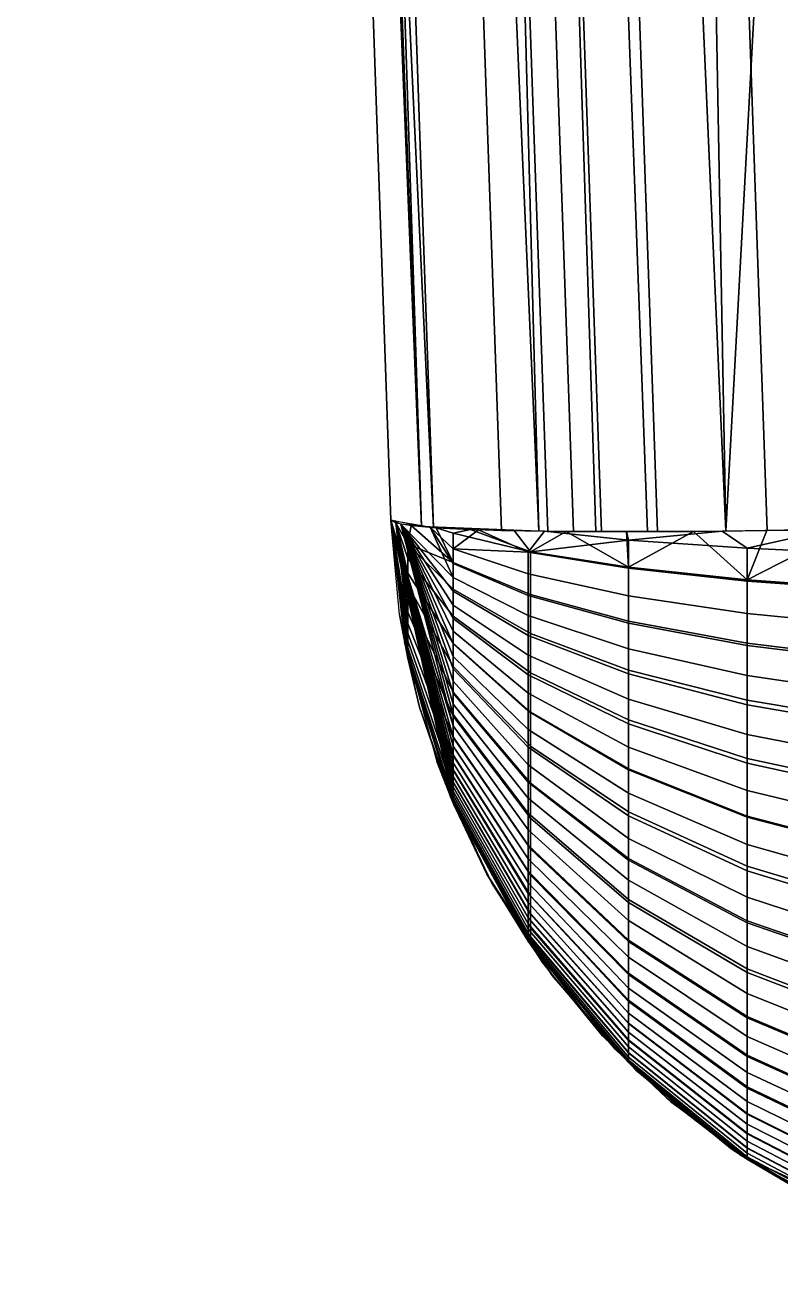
# Model space of a CAD drawing. Extents: x -11.8 to 11.8, y -23.6 to 0.1.
# Drawn here: x -11.75 to -11.28, y -6.85 to -6.077 of the extents above; entities that cross this region are included whole.
import ezdxf

# ---------------------------------------------------------------- set-up
doc = ezdxf.new("R2010")
doc.units = 0
doc.header["$MEASUREMENT"] = 0
doc.layers.add('METALICO', color=253, linetype='CONTINUOUS')

msp = doc.modelspace()

# ---------------------------------------------------------------- linework, layer by layer
at = {"layer": 'METALICO'}
for points in [[(-11.6362, -3.12681, 11.13651), (-11.75, 0.13192, 11.2503), (-11.50336, -6.38962, 11.15877)], [(-11.75, 0.13192, 11.2503), (-11.71492, 0.13192, 11.4343), (-11.50336, -6.38962, 11.15877)], [(-11.75, 0.13192, 11.2503), (-11.75, 0.13192, 0), (-11.52241, -6.38553, 11.02271)], [(-11.75, 0.13192, 0), (-11.75, 0.13192, -11.2503), (-11.52241, -6.38553, -11.02271)], [(-11.52241, -6.38553, -11.02271), (-11.52241, -6.38553, 0), (-11.75, 0.13192, 0)], [(-11.52241, -6.38553, 0), (-11.52241, -6.38553, 11.02271), (-11.75, 0.13192, 0)], [(-11.71492, 0.13192, 11.4343), (-11.60368, 0.13192, 11.60368), (-11.43023, -6.3924, 11.31139)], [(-11.43023, -6.3924, 11.31139), (-11.50336, -6.38962, 11.15877), (-11.71492, 0.13192, 11.4343)], [(-11.60368, 0.13192, 11.60368), (-11.4343, 0.13192, 11.71492), (-11.31389, -6.39242, 11.42844)], [(-11.31389, -6.39242, 11.42844), (-11.36273, -6.39273, 11.38847), (-11.60368, 0.13192, 11.60368)], [(-11.36273, -6.39273, 11.38847), (-11.39489, -6.39271, 11.35569), (-11.60368, 0.13192, 11.60368)], [(-11.39489, -6.39271, 11.35569), (-11.43023, -6.3924, 11.31139), (-11.60368, 0.13192, 11.60368)], [(-11.31389, -6.39242, 11.42844), (-11.4343, 0.13192, 11.71492), (-11.13651, -3.12681, 11.6362)], [(-11.61035, -3.1083, -11.29779), (-11.49574, -6.39021, -11.18318), (-11.45349, -6.39195, -11.27542), (-11.5681, -3.11005, -11.39002)], [(-11.49574, -6.39021, -11.18318), (-11.61035, -3.1083, -11.29779), (-11.59827, -4.21305, -11.09858)], [(-11.5681, -3.11005, -11.39002), (-11.45349, -6.39195, -11.27542), (-11.42458, -6.39247, -11.31919), (-11.53919, -3.11057, -11.4338)], [(-11.53919, -3.11057, -11.4338), (-11.42458, -6.39247, -11.31919), (-11.40876, -6.39263, -11.33951), (-11.52337, -3.11072, -11.45412)], [(-11.52337, -3.11072, -11.45412), (-11.40876, -6.39263, -11.33951), (-11.39128, -6.39272, -11.35969), (-11.50588, -3.11082, -11.47429)], [(-11.50588, -3.11082, -11.47429), (-11.39128, -6.39272, -11.35969), (-11.35642, -6.39271, -11.39424), (-11.47103, -3.11081, -11.50884)], [(-11.47103, -3.11081, -11.50884), (-11.35642, -6.39271, -11.39424), (-11.28832, -6.39213, -11.44565), (-11.40292, -3.11022, -11.56025)], [(-11.40292, -3.11022, -11.56025), (-11.28832, -6.39213, -11.44565), (-11.12469, -6.38872, -11.51176), (-11.2393, -3.10682, -11.62637)], [(-11.52241, -6.38553, 11.02271), (-11.6362, -3.12681, 11.13651), (-11.50336, -6.38962, 11.15877)], [(-11.2051, -6.39069, 11.48771), (-11.31389, -6.39242, 11.42844), (-11.13651, -3.12681, 11.6362)], [(-11.59827, -4.21305, -11.09858), (-11.52241, -6.38553, -11.02271), (-11.49574, -6.39021, -11.18318)], [(-11.51617, -6.38804, -11.10082), (-11.52241, -6.38553, -11.02271), (-11.48355, -6.51373, -11.15084)], [(-11.52241, -6.38553, -11.02271), (-11.51385, -6.46178, -11.02271), (-11.48355, -6.56123, -11.04073)], [(-11.48355, -6.52041, -11.14283), (-11.48355, -6.51373, -11.15084), (-11.52241, -6.38553, -11.02271)], [(-11.48355, -6.53166, -11.12699), (-11.48355, -6.52623, -11.13505), (-11.52241, -6.38553, -11.02271)], [(-11.48355, -6.52623, -11.13505), (-11.48355, -6.52041, -11.14283), (-11.52241, -6.38553, -11.02271)], [(-11.48355, -6.54131, -11.11002), (-11.48355, -6.5367, -11.11862), (-11.52241, -6.38553, -11.02271)], [(-11.48355, -6.5367, -11.11862), (-11.48355, -6.53166, -11.12699), (-11.52241, -6.38553, -11.02271)], [(-11.48355, -6.54866, -11.09359), (-11.48355, -6.54518, -11.10189), (-11.52241, -6.38553, -11.02271)], [(-11.48355, -6.54518, -11.10189), (-11.48355, -6.54131, -11.11002), (-11.52241, -6.38553, -11.02271)], [(-11.48355, -6.55435, -11.0769), (-11.48355, -6.55169, -11.08531), (-11.52241, -6.38553, -11.02271)], [(-11.48355, -6.55169, -11.08531), (-11.48355, -6.54866, -11.09359), (-11.52241, -6.38553, -11.02271)], [(-11.48355, -6.55858, -11.05934), (-11.48355, -6.55667, -11.06817), (-11.52241, -6.38553, -11.02271)], [(-11.48355, -6.55667, -11.06817), (-11.48355, -6.55435, -11.0769), (-11.52241, -6.38553, -11.02271)], [(-11.48355, -6.56123, -11.04073), (-11.48355, -6.56013, -11.05006), (-11.52241, -6.38553, -11.02271)], [(-11.48355, -6.56013, -11.05006), (-11.48355, -6.55858, -11.05934), (-11.52241, -6.38553, -11.02271)], [(-11.52241, -6.38553, -11.02271), (-11.52241, -6.38553, -3.67424), (-11.48314, -6.56304, -11.02271)], [(-11.52241, -6.38553, -3.67424), (-11.52241, -6.38553, 3.67424), (-11.48314, -6.56304, 0)], [(-11.52241, -6.38553, 3.67424), (-11.52241, -6.38553, 11.02271), (-11.48314, -6.56304, 11.02271)], [(-11.48314, -6.56304, 11.02271), (-11.48314, -6.56304, 0), (-11.52241, -6.38553, 3.67424)], [(-11.48314, -6.56304, 0), (-11.48314, -6.56304, -11.02271), (-11.52241, -6.38553, -3.67424)], [(-11.51687, -6.44431, 11.02271), (-11.52241, -6.38553, 11.02271), (-11.51179, -6.47153, 11.03254)], [(-11.52241, -6.38553, 11.02271), (-11.5192, -6.38737, 11.07862), (-11.51179, -6.4499, 11.08678)], [(-11.51179, -6.47019, 11.04203), (-11.51179, -6.47153, 11.03254), (-11.52241, -6.38553, 11.02271)], [(-11.51179, -6.46796, 11.05141), (-11.51179, -6.47019, 11.04203), (-11.52241, -6.38553, 11.02271)], [(-11.51179, -6.46488, 11.06051), (-11.51179, -6.46796, 11.05141), (-11.52241, -6.38553, 11.02271)], [(-11.51179, -6.46063, 11.06997), (-11.51179, -6.46488, 11.06051), (-11.52241, -6.38553, 11.02271)], [(-11.51179, -6.45591, 11.07825), (-11.51179, -6.46063, 11.06997), (-11.52241, -6.38553, 11.02271)], [(-11.51179, -6.4499, 11.08678), (-11.51179, -6.45591, 11.07825), (-11.52241, -6.38553, 11.02271)], [(-11.5192, -6.38737, 11.07862), (-11.50976, -6.38897, 11.13382), (-11.51179, -6.4005, 11.12144)], [(-11.51179, -6.44283, 11.09489), (-11.51179, -6.4499, 11.08678), (-11.5192, -6.38737, 11.07862)], [(-11.51179, -6.43481, 11.10237), (-11.51179, -6.44283, 11.09489), (-11.5192, -6.38737, 11.07862)], [(-11.51179, -6.42631, 11.10878), (-11.51179, -6.43481, 11.10237), (-11.5192, -6.38737, 11.07862)], [(-11.51179, -6.41852, 11.11357), (-11.51179, -6.42631, 11.10878), (-11.5192, -6.38737, 11.07862)], [(-11.51179, -6.40954, 11.118), (-11.51179, -6.41852, 11.11357), (-11.5192, -6.38737, 11.07862)], [(-11.51179, -6.4005, 11.12144), (-11.51179, -6.40954, 11.118), (-11.5192, -6.38737, 11.07862)], [(-11.4978, -6.39006, -11.17701), (-11.51617, -6.38804, -11.10082), (-11.48355, -6.42136, -11.20924)], [(-11.48355, -6.42992, -11.20658), (-11.48355, -6.42136, -11.20924), (-11.51617, -6.38804, -11.10082)], [(-11.48355, -6.4469, -11.19996), (-11.48355, -6.43849, -11.20347), (-11.51617, -6.38804, -11.10082)], [(-11.48355, -6.43849, -11.20347), (-11.48355, -6.42992, -11.20658), (-11.51617, -6.38804, -11.10082)], [(-11.48355, -6.46255, -11.19214), (-11.48355, -6.45481, -11.19623), (-11.51617, -6.38804, -11.10082)], [(-11.48355, -6.45481, -11.19623), (-11.48355, -6.4469, -11.19996), (-11.51617, -6.38804, -11.10082)], [(-11.48355, -6.47815, -11.18245), (-11.48355, -6.47046, -11.18748), (-11.51617, -6.38804, -11.10082)], [(-11.48355, -6.47046, -11.18748), (-11.48355, -6.46255, -11.19214), (-11.51617, -6.38804, -11.10082)], [(-11.48355, -6.49321, -11.17095), (-11.48355, -6.48582, -11.17689), (-11.51617, -6.38804, -11.10082)], [(-11.48355, -6.48582, -11.17689), (-11.48355, -6.47815, -11.18245), (-11.51617, -6.38804, -11.10082)], [(-11.48355, -6.50664, -11.15848), (-11.48355, -6.50007, -11.16488), (-11.51617, -6.38804, -11.10082)], [(-11.48355, -6.50007, -11.16488), (-11.48355, -6.49321, -11.17095), (-11.51617, -6.38804, -11.10082)], [(-11.48355, -6.51373, -11.15084), (-11.48355, -6.50664, -11.15848), (-11.51617, -6.38804, -11.10082)], [(-11.51179, -6.4005, 11.12144), (-11.50976, -6.38897, 11.13382), (-11.48355, -6.41202, 11.21166)], [(-11.50976, -6.38897, 11.13382), (-11.49421, -6.39031, 11.18763), (-11.48355, -6.41202, 11.21166)], [(-11.46775, -6.39154, -11.24941), (-11.4978, -6.39006, -11.17701), (-11.48355, -6.40337, -11.21346)], [(-11.48355, -6.41268, -11.2115), (-11.48355, -6.40337, -11.21346), (-11.4978, -6.39006, -11.17701)], [(-11.48355, -6.42136, -11.20924), (-11.48355, -6.41268, -11.2115), (-11.4978, -6.39006, -11.17701)], [(-11.49421, -6.39031, 11.18763), (-11.47273, -6.39137, 11.23936), (-11.48355, -6.39363, 11.21501)], [(-11.48355, -6.39363, 11.21501), (-11.48355, -6.41202, 11.21166), (-11.49421, -6.39031, 11.18763)], [(-11.43546, -6.40525, 11.30245), (-11.48355, -6.39363, 11.21501), (-11.47273, -6.39137, 11.23936)], [(-11.48355, -6.40337, -11.21346), (-11.43697, -6.40547, -11.30018), (-11.46775, -6.39154, -11.24941)], [(-11.48355, -6.39363, 11.21501), (-11.43546, -6.40525, 11.30245), (-11.43546, -6.43199, 11.29757), (-11.48355, -6.41202, 11.21166)], [(-11.47273, -6.39137, 11.23936), (-11.44561, -6.39213, 11.28838), (-11.43546, -6.40525, 11.30245)], [(-11.42676, -6.39244, -11.31623), (-11.46775, -6.39154, -11.24941), (-11.43697, -6.40547, -11.30018)], [(-11.44561, -6.39213, 11.28838), (-11.41317, -6.39259, 11.33406), (-11.43546, -6.40525, 11.30245)], [(-11.37455, -6.39804, -11.37671), (-11.42676, -6.39244, -11.31623), (-11.43697, -6.40547, -11.30018)], [(-11.37455, -6.41487, 11.37488), (-11.43546, -6.40525, 11.30245), (-11.41317, -6.39259, 11.33406)], [(-11.37583, -6.39275, -11.37583), (-11.42676, -6.39244, -11.31623), (-11.37455, -6.39804, -11.37671)], [(-11.41317, -6.39259, 11.33406), (-11.37583, -6.39275, 11.37583), (-11.37455, -6.41487, 11.37488)], [(-11.31623, -6.39244, -11.42676), (-11.37583, -6.39275, -11.37583), (-11.37455, -6.39804, -11.37671)], [(-11.37583, -6.39275, 11.37583), (-11.33406, -6.39259, 11.41317), (-11.37455, -6.41487, 11.37488)], [(-11.37455, -6.39804, -11.37671), (-11.30058, -6.40313, -11.43691), (-11.31623, -6.39244, -11.42676)], [(-11.30057, -6.42283, 11.43477), (-11.37455, -6.41487, 11.37488), (-11.33406, -6.39259, 11.41317)], [(-11.33406, -6.39259, 11.41317), (-11.28838, -6.39213, 11.44561), (-11.30057, -6.42283, 11.43477)], [(-11.2494, -6.39154, -11.46775), (-11.31623, -6.39244, -11.42676), (-11.30058, -6.40313, -11.43691)], [(-11.30058, -6.40313, -11.43691), (-11.21647, -6.40695, -11.482), (-11.2494, -6.39154, -11.46775)], [(-11.28838, -6.39213, 11.44561), (-11.23936, -6.39137, 11.47273), (-11.30057, -6.42283, 11.43477)], [(-11.21647, -6.42879, 11.47963), (-11.30057, -6.42283, 11.43477), (-11.23936, -6.39137, 11.47273)], [(-11.51179, -6.4005, 11.12144), (-11.48355, -6.42859, 11.20702), (-11.48355, -6.44548, 11.20059), (-11.51179, -6.40954, 11.118)], [(-11.48355, -6.41202, 11.21166), (-11.48355, -6.42859, 11.20702), (-11.51179, -6.4005, 11.12144)], [(-11.48355, -6.41268, -11.2115), (-11.43697, -6.43245, -11.29519), (-11.43697, -6.41902, -11.29802), (-11.48355, -6.40337, -11.21346)], [(-11.48355, -6.40337, -11.21346), (-11.43697, -6.41902, -11.29802), (-11.43697, -6.40547, -11.30018)], [(-11.37455, -6.41552, -11.37479), (-11.37455, -6.39804, -11.37671), (-11.43697, -6.40547, -11.30018)], [(-11.43697, -6.41902, -11.29802), (-11.37455, -6.43271, -11.37204), (-11.37455, -6.41552, -11.37479), (-11.43697, -6.40547, -11.30018)], [(-11.43546, -6.40525, 11.30245), (-11.37455, -6.41487, 11.37488), (-11.37455, -6.44854, 11.36874), (-11.43546, -6.43199, 11.29757)], [(-11.37455, -6.41552, -11.37479), (-11.30058, -6.42359, -11.43467), (-11.30058, -6.40313, -11.43691), (-11.37455, -6.39804, -11.37671)], [(-11.30058, -6.42359, -11.43467), (-11.21647, -6.42963, -11.47952), (-11.21647, -6.40695, -11.482), (-11.30058, -6.40313, -11.43691)], [(-11.51179, -6.40954, 11.118), (-11.48355, -6.44548, 11.20059), (-11.48355, -6.46223, 11.19232), (-11.51179, -6.41852, 11.11357)], [(-11.48355, -6.41202, 11.21166), (-11.43546, -6.43199, 11.29757), (-11.43546, -6.45611, 11.29083), (-11.48355, -6.42859, 11.20702)], [(-11.48355, -6.42136, -11.20924), (-11.43697, -6.44497, -11.29193), (-11.43697, -6.43245, -11.29519), (-11.48355, -6.41268, -11.2115)], [(-11.51179, -6.41852, 11.11357), (-11.48355, -6.46223, 11.19232), (-11.48355, -6.47679, 11.18338), (-11.51179, -6.42631, 11.10878)], [(-11.43697, -6.43245, -11.29519), (-11.37455, -6.44976, -11.36845), (-11.37455, -6.43271, -11.37204), (-11.43697, -6.41902, -11.29802)], [(-11.37455, -6.41487, 11.37488), (-11.30057, -6.42283, 11.43477), (-11.30057, -6.46222, 11.42759), (-11.37455, -6.44854, 11.36874)], [(-11.37455, -6.43271, -11.37204), (-11.30058, -6.44371, -11.43145), (-11.30058, -6.42359, -11.43467), (-11.37455, -6.41552, -11.37479)], [(-11.51179, -6.42631, 11.10878), (-11.48355, -6.47679, 11.18338), (-11.48355, -6.49265, 11.17142), (-11.51179, -6.43481, 11.10237)], [(-11.48355, -6.42992, -11.20658), (-11.43697, -6.45733, -11.28808), (-11.43697, -6.44497, -11.29193), (-11.48355, -6.42136, -11.20924)], [(-11.48355, -6.42859, 11.20702), (-11.43546, -6.45611, 11.29083), (-11.43546, -6.48067, 11.28147), (-11.48355, -6.44548, 11.20059)], [(-11.30058, -6.44371, -11.43145), (-11.21647, -6.45194, -11.47595), (-11.21647, -6.42963, -11.47952), (-11.30058, -6.42359, -11.43467)], [(-11.30057, -6.42283, 11.43477), (-11.21647, -6.42879, 11.47963), (-11.21647, -6.47247, 11.47167), (-11.30057, -6.46222, 11.42759)], [(-11.51179, -6.43481, 11.10237), (-11.48355, -6.49265, 11.17142), (-11.48355, -6.50763, 11.15747), (-11.51179, -6.44283, 11.09489)], [(-11.48355, -6.43849, -11.20347), (-11.43697, -6.4697, -11.2836), (-11.43697, -6.45733, -11.28808), (-11.48355, -6.42992, -11.20658)], [(-11.43697, -6.44497, -11.29193), (-11.37455, -6.46565, -11.36431), (-11.37455, -6.44976, -11.36845), (-11.43697, -6.43245, -11.29519)], [(-11.43546, -6.43199, 11.29757), (-11.37455, -6.44854, 11.36874), (-11.37455, -6.4789, 11.36024), (-11.43546, -6.45611, 11.29083)], [(-11.37455, -6.44976, -11.36845), (-11.30058, -6.46365, -11.42726), (-11.30058, -6.44371, -11.43145), (-11.37455, -6.43271, -11.37204)], [(-11.50444, -6.50203, 11.02271), (-11.51687, -6.44431, 11.02271), (-11.51179, -6.47153, 11.03254)], [(-11.51179, -6.44283, 11.09489), (-11.48355, -6.50763, 11.15747), (-11.48355, -6.52081, 11.14231), (-11.51179, -6.4499, 11.08678)], [(-11.48355, -6.4469, -11.19996), (-11.43697, -6.48184, -11.27854), (-11.43697, -6.4697, -11.2836), (-11.48355, -6.43849, -11.20347)], [(-11.30058, -6.46365, -11.42726), (-11.21647, -6.47405, -11.4713), (-11.21647, -6.45194, -11.47595), (-11.30058, -6.44371, -11.43145)], [(-11.51179, -6.4499, 11.08678), (-11.48355, -6.52081, 11.14231), (-11.48355, -6.53204, 11.12638), (-11.51179, -6.45591, 11.07825)], [(-11.48355, -6.44548, 11.20059), (-11.43546, -6.48067, 11.28147), (-11.43546, -6.50504, 11.26944), (-11.48355, -6.46223, 11.19232)], [(-11.48355, -6.45481, -11.19623), (-11.43697, -6.49326, -11.27315), (-11.43697, -6.48184, -11.27854), (-11.48355, -6.4469, -11.19996)], [(-11.43697, -6.45733, -11.28808), (-11.37455, -6.48133, -11.35944), (-11.37455, -6.46565, -11.36431), (-11.43697, -6.44497, -11.29193)], [(-11.37455, -6.44854, 11.36874), (-11.30057, -6.46222, 11.42759), (-11.30057, -6.49774, 11.41765), (-11.37455, -6.4789, 11.36024)], [(-11.37455, -6.46565, -11.36431), (-11.30058, -6.48224, -11.42241), (-11.30058, -6.46365, -11.42726), (-11.37455, -6.44976, -11.36845)], [(-11.51179, -6.45591, 11.07825), (-11.48355, -6.53204, 11.12638), (-11.48355, -6.54085, 11.11094), (-11.51179, -6.46063, 11.06997)], [(-11.48355, -6.46255, -11.19214), (-11.43697, -6.50442, -11.26725), (-11.43697, -6.49326, -11.27315), (-11.48355, -6.45481, -11.19623)], [(-11.43697, -6.4697, -11.2836), (-11.37455, -6.49702, -11.35375), (-11.37455, -6.48133, -11.35944), (-11.43697, -6.45733, -11.28808)], [(-11.43546, -6.45611, 11.29083), (-11.37455, -6.4789, 11.36024), (-11.37455, -6.50982, 11.34847), (-11.43546, -6.48067, 11.28147)], [(-11.51385, -6.46178, -11.02271), (-11.49374, -6.53581, -11.02271), (-11.48355, -6.56123, -11.04073)], [(-11.51179, -6.46063, 11.06997), (-11.48355, -6.54085, 11.11094), (-11.48355, -6.54878, 11.09328), (-11.51179, -6.46488, 11.06051)], [(-11.51179, -6.46488, 11.06051), (-11.48355, -6.54878, 11.09328), (-11.48355, -6.55453, 11.07628), (-11.51179, -6.46796, 11.05141)], [(-11.48355, -6.46223, 11.19232), (-11.43546, -6.50504, 11.26944), (-11.43546, -6.52621, 11.25644), (-11.48355, -6.47679, 11.18338)], [(-11.48355, -6.47046, -11.18748), (-11.43697, -6.51585, -11.26052), (-11.43697, -6.50442, -11.26725), (-11.48355, -6.46255, -11.19214)], [(-11.37455, -6.48133, -11.35944), (-11.30058, -6.50058, -11.41671), (-11.30058, -6.48224, -11.42241), (-11.37455, -6.46565, -11.36431)], [(-11.30058, -6.48224, -11.42241), (-11.21647, -6.49466, -11.46592), (-11.21647, -6.47405, -11.4713), (-11.30058, -6.46365, -11.42726)], [(-11.30057, -6.46222, 11.42759), (-11.21647, -6.47247, 11.47167), (-11.21647, -6.51186, 11.46065), (-11.30057, -6.49774, 11.41765)], [(-11.51179, -6.46796, 11.05141), (-11.48355, -6.55453, 11.07628), (-11.48355, -6.55869, 11.05878), (-11.51179, -6.47019, 11.04203)], [(-11.51179, -6.47019, 11.04203), (-11.48355, -6.55869, 11.05878), (-11.48355, -6.5612, 11.04106), (-11.51179, -6.47153, 11.03254)], [(-11.51179, -6.47153, 11.03254), (-11.48355, -6.5612, 11.04106), (-11.50444, -6.50203, 11.02271)], [(-11.48355, -6.47815, -11.18245), (-11.43697, -6.52694, -11.25326), (-11.43697, -6.51585, -11.26052), (-11.48355, -6.47046, -11.18748)], [(-11.43697, -6.48184, -11.27854), (-11.37455, -6.51243, -11.34732), (-11.37455, -6.49702, -11.35375), (-11.43697, -6.4697, -11.2836)], [(-11.48355, -6.47679, 11.18338), (-11.43546, -6.52621, 11.25644), (-11.43546, -6.54929, 11.23904), (-11.48355, -6.49265, 11.17142)], [(-11.48355, -6.48582, -11.17689), (-11.43697, -6.53801, -11.24523), (-11.43697, -6.52694, -11.25326), (-11.48355, -6.47815, -11.18245)], [(-11.43697, -6.49326, -11.27315), (-11.37455, -6.52692, -11.34049), (-11.37455, -6.51243, -11.34732), (-11.43697, -6.48184, -11.27854)], [(-11.43546, -6.48067, 11.28147), (-11.37455, -6.50982, 11.34847), (-11.37455, -6.54051, 11.33332), (-11.43546, -6.50504, 11.26944)], [(-11.37455, -6.4789, 11.36024), (-11.30057, -6.49774, 11.41765), (-11.30057, -6.53393, 11.40388), (-11.37455, -6.50982, 11.34847)], [(-11.37455, -6.49702, -11.35375), (-11.30058, -6.51895, -11.41005), (-11.30058, -6.50058, -11.41671), (-11.37455, -6.48133, -11.35944)], [(-11.30058, -6.50058, -11.41671), (-11.21647, -6.51501, -11.4596), (-11.21647, -6.49466, -11.46592), (-11.30058, -6.48224, -11.42241)], [(-11.48355, -6.49321, -11.17095), (-11.43697, -6.54867, -11.23666), (-11.43697, -6.53801, -11.24523), (-11.48355, -6.48582, -11.17689)], [(-11.48355, -6.49265, 11.17142), (-11.43546, -6.54929, 11.23904), (-11.43546, -6.57108, 11.21874), (-11.48355, -6.50763, 11.15747)], [(-11.48355, -6.50007, -11.16488), (-11.43697, -6.55857, -11.2279), (-11.43697, -6.54867, -11.23666), (-11.48355, -6.49321, -11.17095)], [(-11.43697, -6.50442, -11.26725), (-11.37455, -6.54108, -11.333), (-11.37455, -6.52692, -11.34049), (-11.43697, -6.49326, -11.27315)], [(-11.37455, -6.51243, -11.34732), (-11.30058, -6.53698, -11.40253), (-11.30058, -6.51895, -11.41005), (-11.37455, -6.49702, -11.35375)], [(-11.30057, -6.49774, 11.41765), (-11.21647, -6.51186, 11.46065), (-11.21647, -6.55198, 11.44537), (-11.30057, -6.53393, 11.40388)], [(-11.48529, -6.55787, 11.02271), (-11.50444, -6.50203, 11.02271), (-11.48355, -6.5612, 11.04106)], [(-11.48355, -6.50664, -11.15848), (-11.43697, -6.56805, -11.21867), (-11.43697, -6.55857, -11.2279), (-11.48355, -6.50007, -11.16488)], [(-11.43697, -6.51585, -11.26052), (-11.37455, -6.55558, -11.32447), (-11.37455, -6.54108, -11.333), (-11.43697, -6.50442, -11.26725)], [(-11.43546, -6.50504, 11.26944), (-11.37455, -6.54051, 11.33332), (-11.37455, -6.56716, 11.31695), (-11.43546, -6.52621, 11.25644)], [(-11.30058, -6.51895, -11.41005), (-11.21647, -6.53537, -11.45221), (-11.21647, -6.51501, -11.4596), (-11.30058, -6.50058, -11.41671)], [(-11.48355, -6.51373, -11.15084), (-11.43697, -6.5783, -11.20764), (-11.43697, -6.56805, -11.21867), (-11.48355, -6.50664, -11.15848)], [(-11.48355, -6.50763, 11.15747), (-11.43546, -6.57108, 11.21874), (-11.43546, -6.59026, 11.1967), (-11.48355, -6.52081, 11.14231)], [(-11.48355, -6.52041, -11.14283), (-11.43697, -6.58793, -11.19608), (-11.43697, -6.5783, -11.20764), (-11.48355, -6.51373, -11.15084)], [(-11.37455, -6.50982, 11.34847), (-11.30057, -6.53393, 11.40388), (-11.30057, -6.56983, 11.38615), (-11.37455, -6.54051, 11.33332)], [(-11.37455, -6.52692, -11.34049), (-11.30058, -6.55393, -11.39453), (-11.30058, -6.53698, -11.40253), (-11.37455, -6.51243, -11.34732)], [(-11.48355, -6.52623, -11.13505), (-11.43697, -6.59634, -11.18485), (-11.43697, -6.58793, -11.19608), (-11.48355, -6.52041, -11.14283)], [(-11.48355, -6.52081, 11.14231), (-11.43546, -6.59026, 11.1967), (-11.43546, -6.6066, 11.17353), (-11.48355, -6.53204, 11.12638)], [(-11.43697, -6.52694, -11.25326), (-11.37455, -6.56965, -11.31525), (-11.37455, -6.55558, -11.32447), (-11.43697, -6.51585, -11.26052)], [(-11.30058, -6.53698, -11.40253), (-11.21647, -6.55537, -11.44388), (-11.21647, -6.53537, -11.45221), (-11.30058, -6.51895, -11.41005)], [(-11.48355, -6.53166, -11.12699), (-11.43697, -6.60417, -11.17321), (-11.43697, -6.59634, -11.18485), (-11.48355, -6.52623, -11.13505)], [(-11.43697, -6.53801, -11.24523), (-11.37455, -6.5837, -11.30506), (-11.37455, -6.56965, -11.31525), (-11.43697, -6.52694, -11.25326)], [(-11.43546, -6.52621, 11.25644), (-11.37455, -6.56716, 11.31695), (-11.37455, -6.5962, 11.29505), (-11.43546, -6.54929, 11.23904)], [(-11.37455, -6.54108, -11.333), (-11.30058, -6.5705, -11.38578), (-11.30058, -6.55393, -11.39453), (-11.37455, -6.52692, -11.34049)], [(-11.49374, -6.53581, -11.02271), (-11.46253, -6.6059, -11.02271), (-11.48355, -6.56186, -11.03173)], [(-11.48355, -6.56186, -11.03173), (-11.48355, -6.56123, -11.04073), (-11.49374, -6.53581, -11.02271)], [(-11.48355, -6.5367, -11.11862), (-11.43697, -6.61145, -11.16114), (-11.43697, -6.60417, -11.17321), (-11.48355, -6.53166, -11.12699)], [(-11.48355, -6.53204, 11.12638), (-11.43546, -6.6066, 11.17353), (-11.43546, -6.6194, 11.15105), (-11.48355, -6.54085, 11.11094)], [(-11.48355, -6.54131, -11.11002), (-11.43697, -6.6181, -11.14872), (-11.43697, -6.61145, -11.16114), (-11.48355, -6.5367, -11.11862)], [(-11.30058, -6.55393, -11.39453), (-11.21647, -6.57416, -11.43501), (-11.21647, -6.55537, -11.44388), (-11.30058, -6.53698, -11.40253)], [(-11.30057, -6.53393, 11.40388), (-11.21647, -6.55198, 11.44537), (-11.21647, -6.59179, 11.42571), (-11.30057, -6.56983, 11.38615)], [(-11.48355, -6.54085, 11.11094), (-11.43546, -6.6194, 11.15105), (-11.43546, -6.63095, 11.12536), (-11.48355, -6.54878, 11.09328)], [(-11.48355, -6.54518, -11.10189), (-11.43697, -6.62368, -11.13699), (-11.43697, -6.6181, -11.14872), (-11.48355, -6.54131, -11.11002)], [(-11.43697, -6.54867, -11.23666), (-11.37455, -6.59723, -11.29419), (-11.37455, -6.5837, -11.30506), (-11.43697, -6.53801, -11.24523)], [(-11.37455, -6.54051, 11.33332), (-11.30057, -6.56983, 11.38615), (-11.30057, -6.60101, 11.367), (-11.37455, -6.56716, 11.31695)], [(-11.37455, -6.55558, -11.32447), (-11.30058, -6.58746, -11.37579), (-11.30058, -6.5705, -11.38578), (-11.37455, -6.54108, -11.333)], [(-11.48355, -6.54866, -11.09359), (-11.43697, -6.62871, -11.12501), (-11.43697, -6.62368, -11.13699), (-11.48355, -6.54518, -11.10189)], [(-11.48355, -6.55169, -11.08531), (-11.43697, -6.63309, -11.11306), (-11.43697, -6.62871, -11.12501), (-11.48355, -6.54866, -11.09359)], [(-11.48355, -6.54878, 11.09328), (-11.43546, -6.63095, 11.12536), (-11.43546, -6.63931, 11.10064), (-11.48355, -6.55453, 11.07628)], [(-11.48355, -6.55435, -11.0769), (-11.43697, -6.63692, -11.10092), (-11.43697, -6.63309, -11.11306), (-11.48355, -6.55169, -11.08531)], [(-11.43697, -6.55857, -11.2279), (-11.37455, -6.60979, -11.28307), (-11.37455, -6.59723, -11.29419), (-11.43697, -6.54867, -11.23666)], [(-11.43546, -6.54929, 11.23904), (-11.37455, -6.5962, 11.29505), (-11.37455, -6.62364, 11.26949), (-11.43546, -6.57108, 11.21874)], [(-11.45969, -6.61108, 11.02271), (-11.48529, -6.55787, 11.02271), (-11.48355, -6.5612, 11.04106)], [(-11.48355, -6.55667, -11.06817), (-11.43697, -6.64027, -11.08832), (-11.43697, -6.63692, -11.10092), (-11.48355, -6.55435, -11.0769)], [(-11.48355, -6.55453, 11.07628), (-11.43546, -6.63931, 11.10064), (-11.43546, -6.64536, 11.07518), (-11.48355, -6.55869, 11.05878)], [(-11.48355, -6.55858, -11.05934), (-11.43697, -6.64303, -11.07558), (-11.43697, -6.64027, -11.08832), (-11.48355, -6.55667, -11.06817)], [(-11.48355, -6.56013, -11.05006), (-11.43697, -6.64526, -11.06219), (-11.43697, -6.64303, -11.07558), (-11.48355, -6.55858, -11.05934)], [(-11.48355, -6.55869, 11.05878), (-11.43546, -6.64536, 11.07518), (-11.43546, -6.64901, 11.0494), (-11.48355, -6.5612, 11.04106)], [(-11.48355, -6.56123, -11.04073), (-11.43697, -6.64685, -11.04871), (-11.43697, -6.64526, -11.06219), (-11.48355, -6.56013, -11.05006)], [(-11.43697, -6.56805, -11.21867), (-11.37455, -6.62182, -11.27136), (-11.37455, -6.60979, -11.28307), (-11.43697, -6.55857, -11.2279)], [(-11.37455, -6.56965, -11.31525), (-11.30058, -6.60393, -11.36501), (-11.30058, -6.58746, -11.37579), (-11.37455, -6.55558, -11.32447)], [(-11.30058, -6.5705, -11.38578), (-11.21647, -6.59254, -11.4253), (-11.21647, -6.57416, -11.43501), (-11.30058, -6.55393, -11.39453)], [(-11.48355, -6.5612, 11.04106), (-11.43546, -6.64901, 11.0494), (-11.45969, -6.61108, 11.02271)], [(-11.48355, -6.56186, -11.03173), (-11.43697, -6.64776, -11.03572), (-11.43697, -6.64685, -11.04871), (-11.48355, -6.56123, -11.04073)], [(-11.43697, -6.64776, -11.03572), (-11.48355, -6.56186, -11.03173), (-11.46253, -6.6059, -11.02271)], [(-11.48314, -6.56304, 0), (-11.48314, -6.56304, 11.02271), (-11.42267, -6.66813, 11.02271), (-11.42267, -6.66813, 0)], [(-11.48314, -6.56304, -11.02271), (-11.48314, -6.56304, 0), (-11.42267, -6.66813, 0), (-11.42267, -6.66813, -11.02271)], [(-11.37455, -6.56716, 11.31695), (-11.30057, -6.60101, 11.367), (-11.30057, -6.635, 11.34138), (-11.37455, -6.5962, 11.29505)], [(-11.43697, -6.5783, -11.20764), (-11.37455, -6.63482, -11.25736), (-11.37455, -6.62182, -11.27136), (-11.43697, -6.56805, -11.21867)], [(-11.43546, -6.57108, 11.21874), (-11.37455, -6.62364, 11.26949), (-11.37455, -6.64779, 11.24175), (-11.43546, -6.59026, 11.1967)], [(-11.37455, -6.5837, -11.30506), (-11.30058, -6.62037, -11.35308), (-11.30058, -6.60393, -11.36501), (-11.37455, -6.56965, -11.31525)], [(-11.30058, -6.58746, -11.37579), (-11.21647, -6.61134, -11.41422), (-11.21647, -6.59254, -11.4253), (-11.30058, -6.5705, -11.38578)], [(-11.30057, -6.56983, 11.38615), (-11.21647, -6.59179, 11.42571), (-11.21647, -6.62637, 11.40448), (-11.30057, -6.60101, 11.367)], [(-11.43697, -6.58793, -11.19608), (-11.37455, -6.64704, -11.24269), (-11.37455, -6.63482, -11.25736), (-11.43697, -6.5783, -11.20764)], [(-11.43697, -6.59634, -11.18485), (-11.37455, -6.65771, -11.22844), (-11.37455, -6.64704, -11.24269), (-11.43697, -6.58793, -11.19608)], [(-11.43546, -6.59026, 11.1967), (-11.37455, -6.64779, 11.24175), (-11.37455, -6.66835, 11.21258), (-11.43546, -6.6066, 11.17353)], [(-11.37455, -6.59723, -11.29419), (-11.30058, -6.6362, -11.34036), (-11.30058, -6.62037, -11.35308), (-11.37455, -6.5837, -11.30506)], [(-11.30058, -6.60393, -11.36501), (-11.21647, -6.6296, -11.40227), (-11.21647, -6.61134, -11.41422), (-11.30058, -6.58746, -11.37579)], [(-11.43697, -6.60417, -11.17321), (-11.37455, -6.66765, -11.21368), (-11.37455, -6.65771, -11.22844), (-11.43697, -6.59634, -11.18485)], [(-11.37455, -6.5962, 11.29505), (-11.30057, -6.635, 11.34138), (-11.30057, -6.6671, 11.31147), (-11.37455, -6.62364, 11.26949)], [(-11.37455, -6.60979, -11.28307), (-11.30058, -6.6509, -11.32735), (-11.30058, -6.6362, -11.34036), (-11.37455, -6.59723, -11.29419)], [(-11.46253, -6.6059, -11.02271), (-11.42098, -6.67038, -11.02271), (-11.43697, -6.64776, -11.03572)], [(-11.43697, -6.61145, -11.16114), (-11.37455, -6.67688, -11.19836), (-11.37455, -6.66765, -11.21368), (-11.43697, -6.60417, -11.17321)], [(-11.30058, -6.62037, -11.35308), (-11.21647, -6.64783, -11.38904), (-11.21647, -6.6296, -11.40227), (-11.30058, -6.60393, -11.36501)], [(-11.30057, -6.60101, 11.367), (-11.21647, -6.62637, 11.40448), (-11.21647, -6.66406, 11.37606), (-11.30057, -6.635, 11.34138)], [(-11.42801, -6.66089, 11.02271), (-11.45969, -6.61108, 11.02271), (-11.43546, -6.64901, 11.0494)], [(-11.43697, -6.6181, -11.14872), (-11.37455, -6.68533, -11.1826), (-11.37455, -6.67688, -11.19836), (-11.43697, -6.61145, -11.16114)], [(-11.43546, -6.6066, 11.17353), (-11.37455, -6.66835, 11.21258), (-11.37455, -6.68448, 11.18428), (-11.43546, -6.6194, 11.15105)], [(-11.37455, -6.62182, -11.27136), (-11.30058, -6.66497, -11.31365), (-11.30058, -6.6509, -11.32735), (-11.37455, -6.60979, -11.28307)], [(-11.43697, -6.62368, -11.13699), (-11.37455, -6.6924, -11.16771), (-11.37455, -6.68533, -11.1826), (-11.43697, -6.6181, -11.14872)], [(-11.43546, -6.6194, 11.15105), (-11.37455, -6.68448, 11.18428), (-11.37455, -6.69901, 11.15194), (-11.43546, -6.63095, 11.12536)], [(-11.37455, -6.63482, -11.25736), (-11.30058, -6.68018, -11.29727), (-11.30058, -6.66497, -11.31365), (-11.37455, -6.62182, -11.27136)], [(-11.30058, -6.6362, -11.34036), (-11.21647, -6.66539, -11.37494), (-11.21647, -6.64783, -11.38904), (-11.30058, -6.62037, -11.35308)], [(-11.43697, -6.62871, -11.12501), (-11.37455, -6.69878, -11.15251), (-11.37455, -6.6924, -11.16771), (-11.43697, -6.62368, -11.13699)], [(-11.43697, -6.63309, -11.11306), (-11.37455, -6.70434, -11.13735), (-11.37455, -6.69878, -11.15251), (-11.43697, -6.62871, -11.12501)], [(-11.37455, -6.62364, 11.26949), (-11.30057, -6.6671, 11.31147), (-11.30057, -6.69536, 11.279), (-11.37455, -6.64779, 11.24175)], [(-11.43697, -6.63692, -11.10092), (-11.37455, -6.7092, -11.12194), (-11.37455, -6.70434, -11.13735), (-11.43697, -6.63309, -11.11306)], [(-11.43697, -6.64027, -11.08832), (-11.37455, -6.71345, -11.10596), (-11.37455, -6.7092, -11.12194), (-11.43697, -6.63692, -11.10092)], [(-11.43546, -6.63095, 11.12536), (-11.37455, -6.69901, 11.15194), (-11.37455, -6.70953, 11.12082), (-11.43546, -6.63931, 11.10064)], [(-11.37455, -6.64704, -11.24269), (-11.30058, -6.69449, -11.2801), (-11.30058, -6.68018, -11.29727), (-11.37455, -6.63482, -11.25736)], [(-11.30058, -6.6509, -11.32735), (-11.21647, -6.68169, -11.36051), (-11.21647, -6.66539, -11.37494), (-11.30058, -6.6362, -11.34036)], [(-11.30057, -6.635, 11.34138), (-11.21647, -6.66406, 11.37606), (-11.21647, -6.69965, 11.3429), (-11.30057, -6.6671, 11.31147)], [(-11.43697, -6.64303, -11.07558), (-11.37455, -6.71695, -11.08979), (-11.37455, -6.71345, -11.10596), (-11.43697, -6.64027, -11.08832)], [(-11.43697, -6.64526, -11.06219), (-11.37455, -6.71979, -11.07281), (-11.37455, -6.71695, -11.08979), (-11.43697, -6.64303, -11.07558)], [(-11.43546, -6.63931, 11.10064), (-11.37455, -6.70953, 11.12082), (-11.37455, -6.71715, 11.08877), (-11.43546, -6.64536, 11.07518)], [(-11.43697, -6.64685, -11.04871), (-11.37455, -6.72181, -11.0557), (-11.37455, -6.71979, -11.07281), (-11.43697, -6.64526, -11.06219)], [(-11.43697, -6.64776, -11.03572), (-11.37455, -6.72296, -11.03922), (-11.37455, -6.72181, -11.0557), (-11.43697, -6.64685, -11.04871)], [(-11.37455, -6.72296, -11.03922), (-11.43697, -6.64776, -11.03572), (-11.42098, -6.67038, -11.02271)], [(-11.43546, -6.64536, 11.07518), (-11.37455, -6.71715, 11.08877), (-11.37455, -6.72175, 11.05631), (-11.43546, -6.64901, 11.0494)], [(-11.39067, -6.70662, 11.02271), (-11.42801, -6.66089, 11.02271), (-11.43546, -6.64901, 11.0494)], [(-11.43546, -6.64901, 11.0494), (-11.37455, -6.72175, 11.05631), (-11.39067, -6.70662, 11.02271)], [(-11.37455, -6.65771, -11.22844), (-11.30058, -6.70697, -11.26343), (-11.30058, -6.69449, -11.2801), (-11.37455, -6.64704, -11.24269)], [(-11.37455, -6.64779, 11.24175), (-11.30057, -6.69536, 11.279), (-11.30057, -6.71942, 11.24487), (-11.37455, -6.66835, 11.21258)], [(-11.30058, -6.66497, -11.31365), (-11.21647, -6.69729, -11.34532), (-11.21647, -6.68169, -11.36051), (-11.30058, -6.6509, -11.32735)], [(-11.37455, -6.66765, -11.21368), (-11.30058, -6.7186, -11.24615), (-11.30058, -6.70697, -11.26343), (-11.37455, -6.65771, -11.22844)], [(-11.42267, -6.66813, 0), (-11.42267, -6.66813, 11.02271), (-11.38263, -6.71515, 11.02271), (-11.38263, -6.71515, 0)], [(-11.42267, -6.66813, -11.02271), (-11.42267, -6.66813, 0), (-11.38263, -6.71515, 0), (-11.38263, -6.71515, -11.02271)], [(-11.37455, -6.67688, -11.19836), (-11.30058, -6.7294, -11.22823), (-11.30058, -6.7186, -11.24615), (-11.37455, -6.66765, -11.21368)], [(-11.37455, -6.66835, 11.21258), (-11.30057, -6.71942, 11.24487), (-11.30057, -6.73829, 11.21176), (-11.37455, -6.68448, 11.18428)], [(-11.30058, -6.68018, -11.29727), (-11.21647, -6.71416, -11.32716), (-11.21647, -6.69729, -11.34532), (-11.30058, -6.66497, -11.31365)], [(-11.30057, -6.6671, 11.31147), (-11.21647, -6.69965, 11.3429), (-11.21647, -6.73098, 11.3069), (-11.30057, -6.69536, 11.279)], [(-11.42098, -6.67038, -11.02271), (-11.37004, -6.72775, -11.02271), (-11.37455, -6.72296, -11.03922)], [(-11.37455, -6.68533, -11.1826), (-11.30058, -6.73928, -11.20979), (-11.30058, -6.7294, -11.22823), (-11.37455, -6.67688, -11.19836)], [(-11.30058, -6.69449, -11.2801), (-11.21647, -6.73002, -11.30812), (-11.21647, -6.71416, -11.32716), (-11.30058, -6.68018, -11.29727)], [(-11.37455, -6.68448, 11.18428), (-11.30057, -6.73829, 11.21176), (-11.30057, -6.75529, 11.17392), (-11.37455, -6.69901, 11.15194)], [(-11.37455, -6.6924, -11.16771), (-11.30058, -6.74756, -11.19237), (-11.30058, -6.73928, -11.20979), (-11.37455, -6.68533, -11.1826)], [(-11.37455, -6.69878, -11.15251), (-11.30058, -6.75502, -11.17459), (-11.30058, -6.74756, -11.19237), (-11.37455, -6.6924, -11.16771)], [(-11.37455, -6.70434, -11.13735), (-11.30058, -6.76153, -11.15684), (-11.30058, -6.75502, -11.17459), (-11.37455, -6.69878, -11.15251)], [(-11.37455, -6.69901, 11.15194), (-11.30057, -6.75529, 11.17392), (-11.30057, -6.7676, 11.1375), (-11.37455, -6.70953, 11.12082)], [(-11.30058, -6.70697, -11.26343), (-11.21647, -6.74386, -11.28964), (-11.21647, -6.73002, -11.30812), (-11.30058, -6.69449, -11.2801)], [(-11.30057, -6.69536, 11.279), (-11.21647, -6.73098, 11.3069), (-11.21647, -6.75767, 11.26905), (-11.30057, -6.71942, 11.24487)], [(-11.3482, -6.74763, 11.02271), (-11.39067, -6.70662, 11.02271), (-11.37455, -6.72175, 11.05631)], [(-11.37455, -6.7092, -11.12194), (-11.30058, -6.76722, -11.13882), (-11.30058, -6.76153, -11.15684), (-11.37455, -6.70434, -11.13735)], [(-11.30058, -6.7186, -11.24615), (-11.21647, -6.75676, -11.27048), (-11.21647, -6.74386, -11.28964), (-11.30058, -6.70697, -11.26343)], [(-11.37455, -6.71345, -11.10596), (-11.30058, -6.77219, -11.12012), (-11.30058, -6.76722, -11.13882), (-11.37455, -6.7092, -11.12194)], [(-11.37455, -6.70953, 11.12082), (-11.30057, -6.7676, 11.1375), (-11.30057, -6.77652, 11.10001), (-11.37455, -6.71715, 11.08877)], [(-11.37455, -6.71695, -11.08979), (-11.30058, -6.77629, -11.1012), (-11.30058, -6.77219, -11.12012), (-11.37455, -6.71345, -11.10596)], [(-11.38263, -6.71515, 0), (-11.38263, -6.71515, 11.02271), (-11.35072, -6.74546, 11.02271), (-11.35072, -6.74546, 0)], [(-11.38263, -6.71515, -11.02271), (-11.38263, -6.71515, 0), (-11.35072, -6.74546, 0), (-11.35072, -6.74546, -11.02271)], [(-11.37455, -6.71979, -11.07281), (-11.30058, -6.77961, -11.08133), (-11.30058, -6.77629, -11.1012), (-11.37455, -6.71695, -11.08979)], [(-11.37455, -6.71715, 11.08877), (-11.30057, -6.77652, 11.10001), (-11.30057, -6.7819, 11.06202), (-11.37455, -6.72175, 11.05631)], [(-11.37455, -6.72181, -11.0557), (-11.30058, -6.78197, -11.06131), (-11.30058, -6.77961, -11.08133), (-11.37455, -6.71979, -11.07281)], [(-11.37455, -6.72175, 11.05631), (-11.30057, -6.7819, 11.06202), (-11.3482, -6.74763, 11.02271)], [(-11.37455, -6.72296, -11.03922), (-11.30058, -6.78331, -11.04203), (-11.30058, -6.78197, -11.06131), (-11.37455, -6.72181, -11.0557)], [(-11.30058, -6.7294, -11.22823), (-11.21647, -6.76873, -11.25061), (-11.21647, -6.75676, -11.27048), (-11.30058, -6.7186, -11.24615)], [(-11.30057, -6.71942, 11.24487), (-11.21647, -6.75767, 11.26905), (-11.21647, -6.77859, 11.23234), (-11.30057, -6.73829, 11.21176)], [(-11.37004, -6.72775, -11.02271), (-11.31093, -6.77666, -11.02271), (-11.37455, -6.72296, -11.03922)], [(-11.30058, -6.78331, -11.04203), (-11.37455, -6.72296, -11.03922), (-11.31093, -6.77666, -11.02271)], [(-11.30058, -6.73928, -11.20979), (-11.21647, -6.77969, -11.23016), (-11.21647, -6.76873, -11.25061), (-11.30058, -6.7294, -11.22823)], [(-11.35072, -6.74546, 0), (-11.35072, -6.74546, 11.02271), (-11.30429, -6.78126, 11.02271), (-11.30429, -6.78126, 0)], [(-11.35072, -6.74546, -11.02271), (-11.35072, -6.74546, 0), (-11.30429, -6.78126, 0), (-11.30429, -6.78126, -11.02271)], [(-11.30058, -6.74756, -11.19237), (-11.21647, -6.78887, -11.21084), (-11.21647, -6.77969, -11.23016), (-11.30058, -6.73928, -11.20979)], [(-11.30057, -6.73829, 11.21176), (-11.21647, -6.77859, 11.23234), (-11.21647, -6.79744, 11.19038), (-11.30057, -6.75529, 11.17392)], [(-11.30119, -6.78335, 11.02271), (-11.3482, -6.74763, 11.02271), (-11.30057, -6.7819, 11.06202)], [(-11.30058, -6.75502, -11.17459), (-11.21647, -6.79715, -11.19112), (-11.21647, -6.78887, -11.21084), (-11.30058, -6.74756, -11.19237)], [(-11.30058, -6.76153, -11.15684), (-11.21647, -6.80436, -11.17145), (-11.21647, -6.79715, -11.19112), (-11.30058, -6.75502, -11.17459)], [(-11.30057, -6.75529, 11.17392), (-11.21647, -6.79744, 11.19038), (-11.21647, -6.81109, 11.15), (-11.30057, -6.7676, 11.1375)], [(-11.30058, -6.76722, -11.13882), (-11.21647, -6.81067, -11.15146), (-11.21647, -6.80436, -11.17145), (-11.30058, -6.76153, -11.15684)], [(-11.30058, -6.77219, -11.12012), (-11.21647, -6.81618, -11.13072), (-11.21647, -6.81067, -11.15146), (-11.30058, -6.76722, -11.13882)], [(-11.30057, -6.7676, 11.1375), (-11.21647, -6.81109, 11.15), (-11.21647, -6.82098, 11.10842), (-11.30057, -6.77652, 11.10001)], [(-11.30058, -6.77629, -11.1012), (-11.21647, -6.82072, -11.10975), (-11.21647, -6.81618, -11.13072), (-11.30058, -6.77219, -11.12012)], [(-11.30058, -6.77961, -11.08133), (-11.21647, -6.82441, -11.08771), (-11.21647, -6.82072, -11.10975), (-11.30058, -6.77629, -11.1012)], [(-11.30057, -6.77652, 11.10001), (-11.21647, -6.82098, 11.10842), (-11.21647, -6.82695, 11.0663), (-11.30057, -6.7819, 11.06202)], [(-11.31093, -6.77666, -11.02271), (-11.24503, -6.81594, -11.02271), (-11.30058, -6.78331, -11.04203)], [(-11.30429, -6.78126, 0), (-11.30429, -6.78126, 11.02271), (-11.15601, -6.84999, 11.02271), (-11.15601, -6.84999, 0)], [(-11.30429, -6.78126, -11.02271), (-11.30429, -6.78126, 0), (-11.15601, -6.84999, 0), (-11.15601, -6.84999, -11.02271)], [(-11.2503, -6.81328, 11.02271), (-11.30119, -6.78335, 11.02271), (-11.30057, -6.7819, 11.06202)], [(-11.30058, -6.78197, -11.06131), (-11.21647, -6.82702, -11.06551), (-11.21647, -6.82441, -11.08771), (-11.30058, -6.77961, -11.08133)], [(-11.30058, -6.78331, -11.04203), (-11.21647, -6.82852, -11.04414), (-11.21647, -6.82702, -11.06551), (-11.30058, -6.78197, -11.06131)], [(-11.21647, -6.82852, -11.04414), (-11.30058, -6.78331, -11.04203), (-11.24503, -6.81594, -11.02271)], [(-11.30057, -6.7819, 11.06202), (-11.21647, -6.82695, 11.0663), (-11.2503, -6.81328, 11.02271)]]:
    msp.add_3dface(points, dxfattribs=at)

doc.saveas('drawing.dxf')
